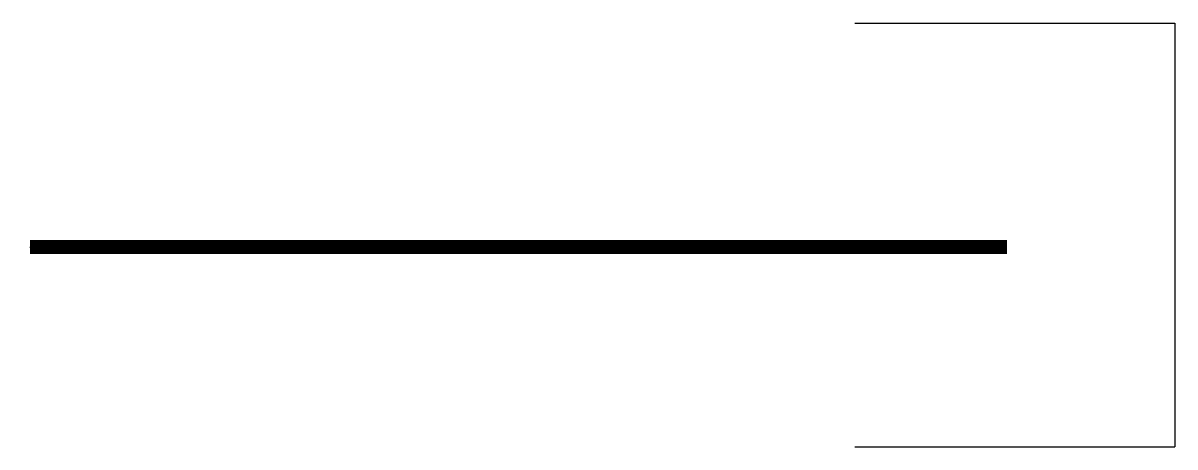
# Model space of a CAD drawing. Extents: x -100642 to -99140, y -154086 to -153533.
import ezdxf

# ---------------------------------------------------------------- set-up
doc = ezdxf.new("R2010")
doc.units = 0
doc.header["$LTSCALE"] = 1000
doc.header["$MEASUREMENT"] = 0
doc.layers.add('TEXT', color=4, linetype='CONTINUOUS')

msp = doc.modelspace()

# ---------------------------------------------------------------- linework, layer by layer
at = {"layer": 'TEXT'}
for p, q in [((-99557.7, -153532.9), (-99140.1, -153532.9)), ((-99140.1, -153532.9), (-99140.1, -154085.6)), ((-100633.1, -153824.9), (-99359.3, -153824.9)), ((-99557.7, -154085.6), (-99140.1, -154085.6))]:
    msp.add_line(p, q, dxfattribs=at)
at = {"layer": 'TEXT', "const_width": 18}
msp.add_lwpolyline([(-100633.1, -153824.9), (-99359.3, -153824.9)], dxfattribs=at)

doc.saveas('drawing.dxf')
